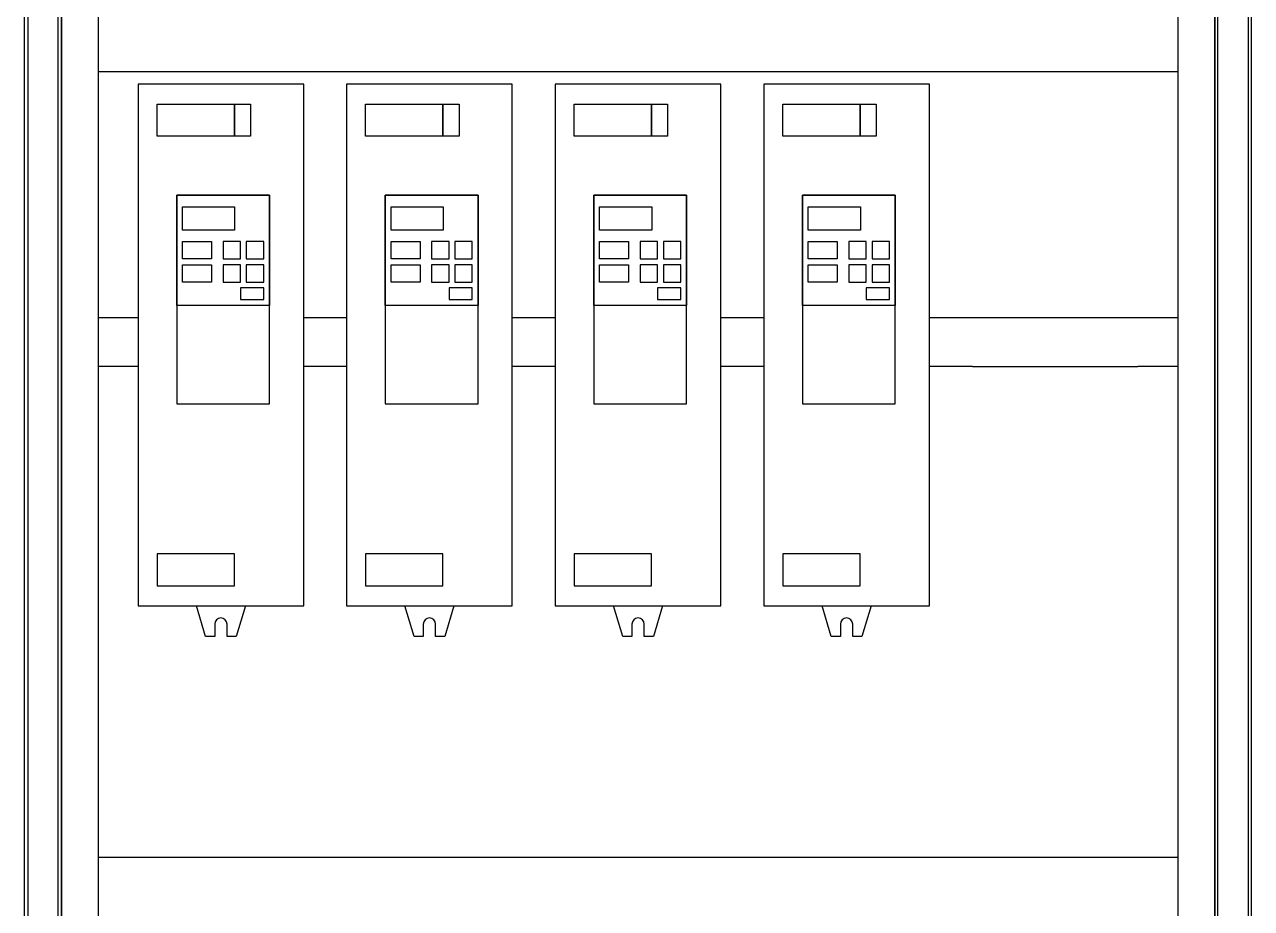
# Model space of a CAD drawing. Header units: millimetres. Extents: x 3151 to 30896, y 1337 to 7086.
# Drawn here: x 28564 to 29564, y 2195 to 2915 of the extents above; entities that cross this region are included whole.
import ezdxf

# ---------------------------------------------------------------- set-up
doc = ezdxf.new("R2010")
doc.units = ezdxf.units.MM

msp = doc.modelspace()

# ---------------------------------------------------------------- linework, layer by layer
at = {"color": 7}
for p, q in [((28564.2, 1336.7), (28564.2, 3536.7)), ((28566.8, 3534), (28566.8, 1339.3)), ((28591.5, 1339.3), (28591.5, 3534)), ((28594.2, 3536.7), (28594.2, 1336.7)), ((29534.2, 3536.7), (29534.2, 1336.7)), ((29536.8, 1339.3), (29536.8, 3534)), ((29561.5, 3534), (29561.5, 1339.3)), ((29564.2, 1336.7), (29564.2, 3536.7)), ((28594.2, 1779.2), (28594.2, 3332.2)), ((28624.2, 3332.2), (28624.2, 1779.2)), ((29504.2, 3332.2), (29504.2, 1779.2)), ((29534.2, 1779.2), (29534.2, 3332.2)), ((29504.2, 2876.7), (28624.2, 2876.7)), ((29534.2, 2676.7), (29534.2, 2876.7)), ((28791.7, 2866.7), (28656.7, 2866.7)), ((28656.7, 2866.7), (28656.7, 2441.7)), ((28791.7, 2441.7), (28791.7, 2866.7)), ((28961.7, 2866.7), (28826.7, 2866.7)), ((28826.7, 2866.7), (28826.7, 2441.7)), ((28961.7, 2441.7), (28961.7, 2866.7)), ((29131.7, 2866.7), (28996.7, 2866.7)), ((28996.7, 2866.7), (28996.7, 2441.7)), ((29131.7, 2441.7), (29131.7, 2866.7)), ((29301.7, 2866.7), (29166.7, 2866.7)), ((29166.7, 2866.7), (29166.7, 2441.7)), ((29301.7, 2441.7), (29301.7, 2866.7)), ((28672.2, 2850.5), (28735.2, 2850.5)), ((28672.2, 2824.3), (28672.2, 2850.5)), ((28735.2, 2850.5), (28748.3, 2850.5)), ((28735.2, 2824.3), (28735.2, 2850.5)), ((28735.2, 2850.5), (28735.2, 2824.3)), ((28748.3, 2850.5), (28748.3, 2824.3)), ((28842.2, 2850.5), (28905.2, 2850.5)), ((28842.2, 2824.3), (28842.2, 2850.5)), ((28905.2, 2850.5), (28918.3, 2850.5)), ((28905.2, 2824.3), (28905.2, 2850.5)), ((28905.2, 2850.5), (28905.2, 2824.3)), ((28918.3, 2850.5), (28918.3, 2824.3)), ((29012.2, 2850.5), (29075.2, 2850.5)), ((29012.2, 2824.3), (29012.2, 2850.5)), ((29075.2, 2850.5), (29088.3, 2850.5)), ((29075.2, 2824.3), (29075.2, 2850.5)), ((29075.2, 2850.5), (29075.2, 2824.3)), ((29088.3, 2850.5), (29088.3, 2824.3)), ((29182.2, 2850.5), (29245.2, 2850.5)), ((29182.2, 2824.3), (29182.2, 2850.5)), ((29245.2, 2850.5), (29258.3, 2850.5)), ((29245.2, 2824.3), (29245.2, 2850.5)), ((29245.2, 2850.5), (29245.2, 2824.3)), ((29258.3, 2850.5), (29258.3, 2824.3)), ((28735.2, 2824.3), (28672.2, 2824.3)), ((28748.3, 2824.3), (28735.2, 2824.3)), ((28905.2, 2824.3), (28842.2, 2824.3)), ((28918.3, 2824.3), (28905.2, 2824.3)), ((29075.2, 2824.3), (29012.2, 2824.3)), ((29088.3, 2824.3), (29075.2, 2824.3)), ((29245.2, 2824.3), (29182.2, 2824.3)), ((29258.3, 2824.3), (29245.2, 2824.3)), ((28763.8, 2776.3), (28688.2, 2776.3)), ((28688.2, 2776.3), (28688.2, 2606.2)), ((28688.2, 2776.3), (28763.8, 2776.3)), ((28688.2, 2686.5), (28688.2, 2776.3)), ((28763.8, 2606.2), (28763.8, 2776.3)), ((28763.8, 2776.3), (28763.8, 2686.5)), ((28933.8, 2776.3), (28858.2, 2776.3)), ((28858.2, 2776.3), (28858.2, 2606.2)), ((28858.2, 2776.3), (28933.8, 2776.3)), ((28858.2, 2686.5), (28858.2, 2776.3)), ((28933.8, 2606.2), (28933.8, 2776.3)), ((28933.8, 2776.3), (28933.8, 2686.5)), ((29103.8, 2776.3), (29028.2, 2776.3)), ((29028.2, 2776.3), (29028.2, 2606.2)), ((29028.2, 2776.3), (29103.8, 2776.3)), ((29028.2, 2686.5), (29028.2, 2776.3)), ((29103.8, 2606.2), (29103.8, 2776.3)), ((29103.8, 2776.3), (29103.8, 2686.5)), ((29273.8, 2776.3), (29198.2, 2776.3)), ((29198.2, 2776.3), (29198.2, 2606.2)), ((29198.2, 2776.3), (29273.8, 2776.3)), ((29198.2, 2686.5), (29198.2, 2776.3)), ((29273.8, 2606.2), (29273.8, 2776.3)), ((29273.8, 2776.3), (29273.8, 2686.5)), ((28692.9, 2766.8), (28735.4, 2766.8)), ((28692.9, 2747.9), (28692.9, 2766.8)), ((28735.4, 2766.8), (28735.4, 2747.9)), ((28862.9, 2766.8), (28905.4, 2766.8)), ((28862.9, 2747.9), (28862.9, 2766.8)), ((28905.4, 2766.8), (28905.4, 2747.9)), ((29032.9, 2766.8), (29075.4, 2766.8)), ((29032.9, 2747.9), (29032.9, 2766.8)), ((29075.4, 2766.8), (29075.4, 2747.9)), ((29202.9, 2766.8), (29245.4, 2766.8)), ((29202.9, 2747.9), (29202.9, 2766.8)), ((29245.4, 2766.8), (29245.4, 2747.9)), ((28735.4, 2747.9), (28692.9, 2747.9)), ((28905.4, 2747.9), (28862.9, 2747.9)), ((29075.4, 2747.9), (29032.9, 2747.9)), ((29245.4, 2747.9), (29202.9, 2747.9)), ((28692.9, 2738.5), (28716.5, 2738.5)), ((28692.9, 2724.3), (28692.9, 2738.5)), ((28716.5, 2738.5), (28716.5, 2724.3)), ((28740.2, 2738.5), (28726, 2738.5)), ((28726, 2738.5), (28726, 2724.3)), ((28740.2, 2724.3), (28740.2, 2738.5)), ((28759.1, 2738.5), (28744.9, 2738.5)), ((28744.9, 2738.5), (28744.9, 2724.3)), ((28759.1, 2724.3), (28759.1, 2738.5)), ((28862.9, 2738.5), (28886.5, 2738.5)), ((28862.9, 2724.3), (28862.9, 2738.5)), ((28886.5, 2738.5), (28886.5, 2724.3)), ((28910.2, 2738.5), (28896, 2738.5)), ((28896, 2738.5), (28896, 2724.3)), ((28910.2, 2724.3), (28910.2, 2738.5)), ((28929.1, 2738.5), (28914.9, 2738.5)), ((28914.9, 2738.5), (28914.9, 2724.3)), ((28929.1, 2724.3), (28929.1, 2738.5)), ((29032.9, 2738.5), (29056.5, 2738.5)), ((29032.9, 2724.3), (29032.9, 2738.5)), ((29056.5, 2738.5), (29056.5, 2724.3)), ((29080.2, 2738.5), (29066, 2738.5)), ((29066, 2738.5), (29066, 2724.3)), ((29080.2, 2724.3), (29080.2, 2738.5)), ((29099.1, 2738.5), (29084.9, 2738.5)), ((29084.9, 2738.5), (29084.9, 2724.3)), ((29099.1, 2724.3), (29099.1, 2738.5)), ((29202.9, 2738.5), (29226.5, 2738.5)), ((29202.9, 2724.3), (29202.9, 2738.5)), ((29226.5, 2738.5), (29226.5, 2724.3)), ((29250.2, 2738.5), (29236, 2738.5)), ((29236, 2738.5), (29236, 2724.3)), ((29250.2, 2724.3), (29250.2, 2738.5)), ((29269.1, 2738.5), (29254.9, 2738.5)), ((29254.9, 2738.5), (29254.9, 2724.3)), ((29269.1, 2724.3), (29269.1, 2738.5)), ((28716.5, 2724.3), (28692.9, 2724.3)), ((28726, 2724.3), (28740.2, 2724.3)), ((28744.9, 2724.3), (28759.1, 2724.3)), ((28886.5, 2724.3), (28862.9, 2724.3)), ((28896, 2724.3), (28910.2, 2724.3)), ((28914.9, 2724.3), (28929.1, 2724.3)), ((29056.5, 2724.3), (29032.9, 2724.3)), ((29066, 2724.3), (29080.2, 2724.3)), ((29084.9, 2724.3), (29099.1, 2724.3)), ((29226.5, 2724.3), (29202.9, 2724.3)), ((29236, 2724.3), (29250.2, 2724.3)), ((29254.9, 2724.3), (29269.1, 2724.3)), ((28692.9, 2719.6), (28716.5, 2719.6)), ((28692.9, 2705.4), (28692.9, 2719.6)), ((28716.5, 2719.6), (28716.5, 2705.4)), ((28740.2, 2719.6), (28726, 2719.6)), ((28726, 2719.6), (28726, 2705.4)), ((28740.2, 2705.4), (28740.2, 2719.6)), ((28759.1, 2719.6), (28744.9, 2719.6)), ((28744.9, 2719.6), (28744.9, 2705.4)), ((28759.1, 2705.4), (28759.1, 2719.6)), ((28862.9, 2719.6), (28886.5, 2719.6)), ((28862.9, 2705.4), (28862.9, 2719.6)), ((28886.5, 2719.6), (28886.5, 2705.4)), ((28910.2, 2719.6), (28896, 2719.6)), ((28896, 2719.6), (28896, 2705.4)), ((28910.2, 2705.4), (28910.2, 2719.6)), ((28929.1, 2719.6), (28914.9, 2719.6)), ((28914.9, 2719.6), (28914.9, 2705.4)), ((28929.1, 2705.4), (28929.1, 2719.6)), ((29032.9, 2719.6), (29056.5, 2719.6)), ((29032.9, 2705.4), (29032.9, 2719.6)), ((29056.5, 2719.6), (29056.5, 2705.4)), ((29080.2, 2719.6), (29066, 2719.6)), ((29066, 2719.6), (29066, 2705.4)), ((29080.2, 2705.4), (29080.2, 2719.6)), ((29099.1, 2719.6), (29084.9, 2719.6)), ((29084.9, 2719.6), (29084.9, 2705.4)), ((29099.1, 2705.4), (29099.1, 2719.6)), ((29202.9, 2719.6), (29226.5, 2719.6)), ((29202.9, 2705.4), (29202.9, 2719.6)), ((29226.5, 2719.6), (29226.5, 2705.4)), ((29250.2, 2719.6), (29236, 2719.6)), ((29236, 2719.6), (29236, 2705.4)), ((29250.2, 2705.4), (29250.2, 2719.6)), ((29269.1, 2719.6), (29254.9, 2719.6)), ((29254.9, 2719.6), (29254.9, 2705.4)), ((29269.1, 2705.4), (29269.1, 2719.6)), ((28716.5, 2705.4), (28692.9, 2705.4)), ((28726, 2705.4), (28740.2, 2705.4)), ((28759.1, 2700.7), (28740.2, 2700.7)), ((28740.2, 2700.7), (28740.2, 2691.2)), ((28744.9, 2705.4), (28759.1, 2705.4)), ((28759.1, 2691.2), (28759.1, 2700.7)), ((28886.5, 2705.4), (28862.9, 2705.4)), ((28896, 2705.4), (28910.2, 2705.4)), ((28929.1, 2700.7), (28910.2, 2700.7)), ((28910.2, 2700.7), (28910.2, 2691.2)), ((28914.9, 2705.4), (28929.1, 2705.4)), ((28929.1, 2691.2), (28929.1, 2700.7)), ((29056.5, 2705.4), (29032.9, 2705.4)), ((29066, 2705.4), (29080.2, 2705.4)), ((29099.1, 2700.7), (29080.2, 2700.7)), ((29080.2, 2700.7), (29080.2, 2691.2)), ((29084.9, 2705.4), (29099.1, 2705.4)), ((29099.1, 2691.2), (29099.1, 2700.7)), ((29226.5, 2705.4), (29202.9, 2705.4)), ((29236, 2705.4), (29250.2, 2705.4)), ((29269.1, 2700.7), (29250.2, 2700.7)), ((29250.2, 2700.7), (29250.2, 2691.2)), ((29254.9, 2705.4), (29269.1, 2705.4)), ((29269.1, 2691.2), (29269.1, 2700.7)), ((28740.2, 2691.2), (28759.1, 2691.2)), ((28910.2, 2691.2), (28929.1, 2691.2)), ((29080.2, 2691.2), (29099.1, 2691.2)), ((29250.2, 2691.2), (29269.1, 2691.2)), ((28763.8, 2686.5), (28688.2, 2686.5)), ((28933.8, 2686.5), (28858.2, 2686.5)), ((29103.8, 2686.5), (29028.2, 2686.5)), ((29273.8, 2686.5), (29198.2, 2686.5)), ((28624.2, 2676.7), (28656.7, 2676.7)), ((28791.7, 2676.7), (28826.7, 2676.7)), ((28961.7, 2676.7), (28996.7, 2676.7)), ((29131.7, 2676.7), (29166.7, 2676.7)), ((29301.7, 2676.7), (29336.7, 2676.7)), ((29336.7, 2676.7), (29471.7, 2676.7)), ((29471.7, 2676.7), (29504.2, 2676.7)), ((29534.2, 2256.7), (29534.2, 2656.7)), ((28656.7, 2636.7), (28624.2, 2636.7)), ((28826.7, 2636.7), (28791.7, 2636.7)), ((28996.7, 2636.7), (28961.7, 2636.7)), ((29166.7, 2636.7), (29131.7, 2636.7)), ((29336.7, 2636.7), (29301.7, 2636.7)), ((29336.7, 2636.7), (29471.7, 2636.7)), ((29504.2, 2636.7), (29471.7, 2636.7)), ((28688.2, 2606.2), (28763.8, 2606.2)), ((28858.2, 2606.2), (28933.8, 2606.2)), ((29028.2, 2606.2), (29103.8, 2606.2)), ((29198.2, 2606.2), (29273.8, 2606.2)), ((28735.2, 2484.1), (28672.2, 2484.1)), ((28672.2, 2484.1), (28672.2, 2457.9)), ((28735.2, 2457.9), (28735.2, 2484.1)), ((28905.2, 2484.1), (28842.2, 2484.1)), ((28842.2, 2484.1), (28842.2, 2457.9)), ((28905.2, 2457.9), (28905.2, 2484.1)), ((29075.2, 2484.1), (29012.2, 2484.1)), ((29012.2, 2484.1), (29012.2, 2457.9)), ((29075.2, 2457.9), (29075.2, 2484.1)), ((29245.2, 2484.1), (29182.2, 2484.1)), ((29182.2, 2484.1), (29182.2, 2457.9)), ((29245.2, 2457.9), (29245.2, 2484.1)), ((28672.2, 2457.9), (28735.2, 2457.9)), ((28842.2, 2457.9), (28905.2, 2457.9)), ((29012.2, 2457.9), (29075.2, 2457.9)), ((29182.2, 2457.9), (29245.2, 2457.9)), ((28656.7, 2441.7), (28791.7, 2441.7)), ((28704.2, 2441.7), (28744.2, 2441.7)), ((28711.7, 2416.7), (28704.2, 2441.7)), ((28744.2, 2441.7), (28736.7, 2416.7)), ((28826.7, 2441.7), (28961.7, 2441.7)), ((28874.2, 2441.7), (28914.2, 2441.7)), ((28881.7, 2416.7), (28874.2, 2441.7)), ((28914.2, 2441.7), (28906.7, 2416.7)), ((28996.7, 2441.7), (29131.7, 2441.7)), ((29044.2, 2441.7), (29084.2, 2441.7)), ((29051.7, 2416.7), (29044.2, 2441.7)), ((29084.2, 2441.7), (29076.7, 2416.7)), ((29166.7, 2441.7), (29301.7, 2441.7)), ((29214.2, 2441.7), (29254.2, 2441.7)), ((29221.7, 2416.7), (29214.2, 2441.7)), ((29254.2, 2441.7), (29246.7, 2416.7)), ((28719.2, 2426.7), (28719.2, 2416.7)), ((28729.2, 2416.7), (28729.2, 2426.7)), ((28889.2, 2426.7), (28889.2, 2416.7)), ((28899.2, 2416.7), (28899.2, 2426.7)), ((29059.2, 2426.7), (29059.2, 2416.7)), ((29069.2, 2416.7), (29069.2, 2426.7)), ((29229.2, 2426.7), (29229.2, 2416.7)), ((29239.2, 2416.7), (29239.2, 2426.7)), ((28719.2, 2416.7), (28711.7, 2416.7)), ((28736.7, 2416.7), (28729.2, 2416.7)), ((28889.2, 2416.7), (28881.7, 2416.7)), ((28906.7, 2416.7), (28899.2, 2416.7)), ((29059.2, 2416.7), (29051.7, 2416.7)), ((29076.7, 2416.7), (29069.2, 2416.7)), ((29229.2, 2416.7), (29221.7, 2416.7)), ((29246.7, 2416.7), (29239.2, 2416.7)), ((28624.2, 2236.7), (29504.2, 2236.7))]:
    msp.add_line(p, q, dxfattribs=at)
for centre in [(28724.2, 2426.7), (28894.2, 2426.7), (29064.2, 2426.7), (29234.2, 2426.7)]:
    msp.add_arc(centre, 5, 0, 180, dxfattribs=at)

doc.saveas('drawing.dxf')
